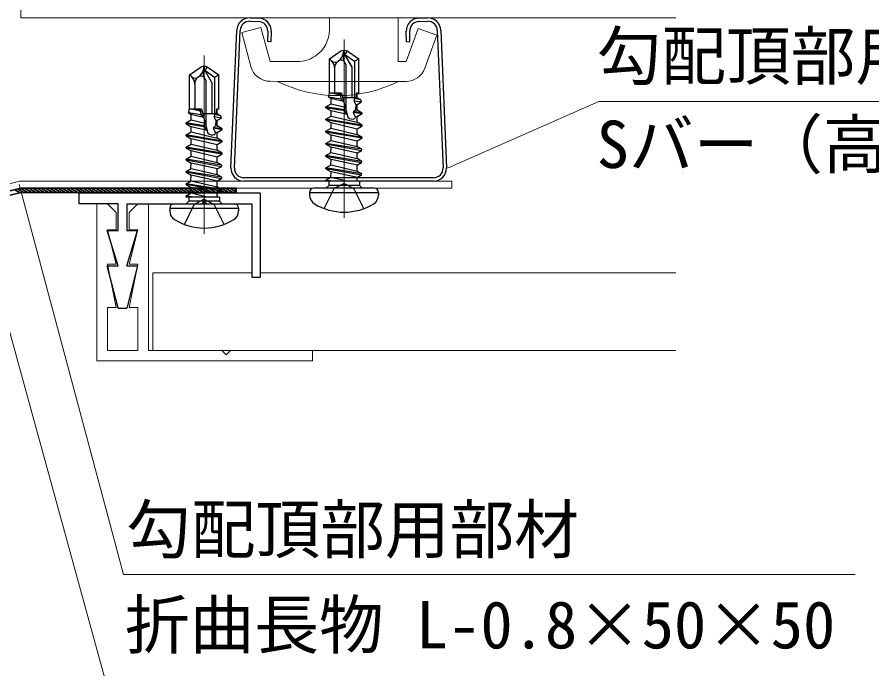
# Model space of a CAD drawing. Units: millimetres on the paper, with parts at other scales. Extents: x -195 to 195, y -135 to 132.
# Drawn here: x -113.05 to -93.22, y -10.92 to 4.2 of the extents above; entities that cross this region are included whole.
import ezdxf
from ezdxf.enums import TextEntityAlignment as Align

# ---------------------------------------------------------------- set-up
doc = ezdxf.new("R2010")
doc.units = ezdxf.units.MM
doc.linetypes.add('CHAIN1', pattern=[8, 5, -1, 1, -1])
doc.linetypes.add('LONG_DASHED1', pattern=[7, 6, -1])
for name, color, linetype, lineweight in [('3-0_中心線', 4, 'CHAIN1', 9), ('3-2_野縁受け', 3, 'Continuous', 18), ('3-3_野縁', 2, 'Continuous', 25), ('3-6_文字', 7, 'Continuous', 18), ('3-7_-', 6, 'Continuous', 35), ('3-A_クリップ', 7, 'Continuous', 18), ('3-B_補強金具・金具・その他', 3, 'Continuous', 18), ('3-C_ビス・アンカーボルト・強調図形', 2, 'Continuous', 25), ('3-D_パネル', 4, 'Continuous', 9)]:
    doc.layers.add(name, color=color, linetype=linetype, lineweight=lineweight)
doc.styles.add('ＭＳ ゴシック', font='')
doc.styles.get('ＭＳ ゴシック').set_extended_font_data('MS Gothic')

msp = doc.modelspace()

# ---------------------------------------------------------------- linework, layer by layer
at = {"layer": '3-0_中心線'}
for p, q in [((-105.464, 3.681), (-105.464, -0.459)), ((-108.71, 3.313), (-108.71, -0.828))]:
    msp.add_line(p, q, dxfattribs=at)
at = {"layer": '3-2_野縁受け'}
for p, q in [((-97.771, 4.184), (-112.968, 4.184)), ((-111.202, -0.133), (-110.952, -0.133)), ((-111.202, -3.773), (-111.202, -0.133)), ((-110.952, -0.133), (-110.752, -0.333)), ((-110.452, -0.333), (-110.252, -0.133)), ((-110.252, -0.133), (-110.002, -0.133)), ((-110.752, -1.533), (-110.952, -0.733)), ((-110.452, -1.533), (-110.252, -0.733)), ((-110.952, -1.533), (-110.752, -2.533)), ((-110.752, -1.533), (-110.952, -1.533)), ((-110.252, -1.533), (-110.452, -1.533)), ((-110.452, -2.533), (-110.252, -1.533)), ((-110.952, -2.533), (-110.952, -3.533)), ((-110.752, -2.533), (-110.952, -2.533)), ((-110.252, -2.533), (-110.452, -2.533)), ((-110.252, -3.533), (-110.252, -2.533)), ((-110.952, -3.533), (-110.252, -3.533)), ((-108.302, -3.533), (-108.202, -3.633)), ((-108.202, -3.633), (-108.102, -3.533)), ((-106.202, -3.533), (-108.102, -3.533)), ((-106.202, -3.533), (-106.202, -3.773)), ((-106.202, -3.773), (-111.202, -3.773))]:
    msp.add_line(p, q, dxfattribs=at)
for points in [[(-97.771, 11.784), (-112.968, 11.784), (-112.968, 4.184)], [(-110.002, -0.133), (-110.002, -3.533), (-108.302, -3.533)], [(-110.752, -0.333), (-110.752, -0.733), (-110.952, -0.733)], [(-110.252, -0.733), (-110.452, -0.733), (-110.452, -0.333)]]:
    msp.add_lwpolyline(points, dxfattribs=at)
at = {"layer": '3-3_野縁'}
for p, q in [((-107.648, 4.184), (-107.448, 4.178)), ((-103.732, 4.178), (-103.532, 4.184)), ((-107.65, 4.104), (-107.45, 4.098)), ((-103.73, 4.098), (-103.53, 4.104)), ((-108.09, 0.702), (-107.956, 3.892)), ((-108.01, 0.699), (-107.876, 3.888)), ((-107.236, 3.873), (-107.243, 3.633)), ((-107.156, 3.871), (-107.163, 3.631)), ((-104.018, 3.631), (-104.024, 3.871)), ((-103.304, 3.888), (-103.17, 0.699)), ((-103.224, 3.892), (-103.09, 0.702)), ((-107.163, 3.631), (-107.243, 3.633)), ((-103.39, 0.475), (-107.79, 0.475)), ((-103.39, 0.395), (-107.79, 0.395)), ((-111.61, -0.133), (-111.61, 0.127)), ((-110.71, -0.133), (-111.61, -0.133)), ((-110.71, -0.753), (-110.71, -0.133)), ((-110.51, -0.133), (-108.77, -0.133)), ((-110.51, -0.133), (-110.51, -0.753)), ((-108.71, -0.073), (-108.77, -0.133)), ((-108.71, -0.073), (-108.65, -0.133)), ((-108.65, -0.133), (-107.61, -0.133)), ((-110.71, -1.573), (-110.96, -0.753)), ((-110.96, -0.753), (-110.71, -0.753)), ((-110.51, -1.573), (-110.26, -0.753)), ((-110.51, -0.753), (-110.26, -0.753)), ((-110.71, -2.553), (-110.96, -1.573)), ((-110.96, -1.573), (-110.71, -1.573)), ((-110.26, -1.573), (-110.51, -2.553)), ((-110.51, -1.573), (-110.26, -1.573)), ((-110.71, -2.553), (-110.51, -2.553))]:
    msp.add_line(p, q, dxfattribs=at)
for points in [[(-104.018, 3.631), (-103.938, 3.633), (-103.944, 3.873)], [(-111.61, 0.127), (-107.41, 0.127), (-107.41, -1.833)], [(-107.61, -0.133), (-107.61, -1.833), (-107.41, -1.833)]]:
    msp.add_lwpolyline(points, dxfattribs=at)
for centre, radius, start, end in [((-107.656, 3.884), 0.3, 88.4922, 178.4922), ((-107.456, 3.879), 0.3, 358.4922, 88.4922), ((-103.724, 3.878), 0.3, 91.5078, 181.5078), ((-103.524, 3.884), 0.3, 1.5078, 91.5078), ((-107.656, 3.884), 0.22, 88.4922, 178.4922), ((-107.456, 3.879), 0.22, 358.4922, 88.4922), ((-103.724, 3.878), 0.22, 91.5078, 181.5078), ((-103.524, 3.884), 0.22, 1.5078, 91.5078), ((-107.79, 0.695), 0.3, 178.4922, 270), ((-107.79, 0.695), 0.22, 178.4922, 270), ((-103.39, 0.695), 0.3, 270, 1.5078), ((-103.39, 0.695), 0.22, 270, 1.5078)]:
    msp.add_arc(centre, radius, start, end, dxfattribs=at)
at = {"layer": '3-6_文字'}
for p, q in [((-99.554, 2.242), (-103.067, 0.699)), ((-99.554, 2.242), (-83.876, 2.242)), ((-110.583, -8.728), (-113.006, 0.316)), ((-109.861, -15.339), (-114.053, -0.097)), ((-110.583, -8.728), (-93.612, -8.728))]:
    msp.add_line(p, q, dxfattribs=at)
at = {"layer": '3-7_-'}
for p, q in [((-117.843, -0.982), (-112.968, 0.235)), ((-113.111, 0.199), (-112.993, 0.129)), ((-113.042, 0.216), (-112.906, 0.135)), ((-112.974, 0.234), (-112.809, 0.135)), ((-112.968, 0.235), (-107.968, 0.235)), ((-112.879, 0.235), (-112.712, 0.135)), ((-112.782, 0.235), (-112.615, 0.135)), ((-112.684, 0.235), (-112.518, 0.135)), ((-112.587, 0.235), (-112.421, 0.135)), ((-112.49, 0.235), (-112.324, 0.135)), ((-112.393, 0.235), (-112.226, 0.135)), ((-112.296, 0.235), (-112.129, 0.135)), ((-112.199, 0.235), (-112.032, 0.135)), ((-112.102, 0.235), (-111.935, 0.135)), ((-112.004, 0.235), (-111.838, 0.135)), ((-111.907, 0.235), (-111.741, 0.135)), ((-111.81, 0.235), (-111.644, 0.135)), ((-111.713, 0.235), (-111.546, 0.135)), ((-111.616, 0.235), (-111.449, 0.135)), ((-111.519, 0.235), (-111.352, 0.135)), ((-111.422, 0.235), (-111.255, 0.135)), ((-111.324, 0.235), (-111.158, 0.135)), ((-111.227, 0.235), (-111.061, 0.135)), ((-111.13, 0.235), (-110.964, 0.135)), ((-111.033, 0.235), (-110.866, 0.135)), ((-110.936, 0.235), (-110.769, 0.135)), ((-110.839, 0.235), (-110.672, 0.135)), ((-110.742, 0.235), (-110.575, 0.135)), ((-110.644, 0.235), (-110.478, 0.135)), ((-110.547, 0.235), (-110.381, 0.135)), ((-110.45, 0.235), (-110.284, 0.135)), ((-110.353, 0.235), (-110.186, 0.135)), ((-110.256, 0.235), (-110.089, 0.135)), ((-110.159, 0.235), (-109.992, 0.135)), ((-110.062, 0.235), (-109.895, 0.135)), ((-109.964, 0.235), (-109.798, 0.135)), ((-109.867, 0.235), (-109.701, 0.135)), ((-109.77, 0.235), (-109.604, 0.135)), ((-109.673, 0.235), (-109.506, 0.135)), ((-109.576, 0.235), (-109.409, 0.135)), ((-109.479, 0.235), (-109.312, 0.135)), ((-109.382, 0.235), (-109.215, 0.135)), ((-109.284, 0.235), (-109.118, 0.135)), ((-109.187, 0.235), (-109.021, 0.135)), ((-109.09, 0.235), (-108.924, 0.135)), ((-108.993, 0.235), (-108.827, 0.135)), ((-108.896, 0.235), (-108.729, 0.135)), ((-108.799, 0.235), (-108.632, 0.135)), ((-108.702, 0.235), (-108.535, 0.135)), ((-108.605, 0.235), (-108.438, 0.135)), ((-108.507, 0.235), (-108.341, 0.135)), ((-108.41, 0.235), (-108.244, 0.135)), ((-108.313, 0.235), (-108.147, 0.135)), ((-108.216, 0.235), (-108.049, 0.135)), ((-108.119, 0.235), (-107.968, 0.144)), ((-108.022, 0.235), (-107.968, 0.203)), ((-107.968, 0.135), (-107.968, 0.235)), ((-112.968, 0.135), (-117.819, -1.077)), ((-107.968, 0.135), (-112.968, 0.135))]:
    msp.add_line(p, q, dxfattribs=at)
at = {"layer": '3-A_クリップ'}
for p, q in [((-105.808, 3.91), (-105.808, 4.184)), ((-104.208, 3.17), (-104.208, 4.184)), ((-107.395, 3.961), (-107.839, 3.842)), ((-107.628, 3.052), (-107.839, 3.842)), ((-107.183, 3.171), (-107.395, 3.961)), ((-103.748, 3.939), (-103.316, 3.782)), ((-103.596, 3.013), (-103.316, 3.782)), ((-106.517, 3.171), (-107.183, 3.171)), ((-104.028, 3.17), (-104.208, 3.17)), ((-104.011, 2.71), (-107.183, 2.711)), ((-107.007, 2.71), (-104.028, 2.71))]:
    msp.add_line(p, q, dxfattribs=at)
msp.add_lwpolyline([(-104.028, 3.17), (-103.748, 3.939), (-103.316, 3.782)], dxfattribs=at)
for centre, radius, start, end in [((-106.548, 3.91), 0.74, 304.5831, 0.0028), ((-106.548, 3.91), 0.74, 270.0028, 304.0842), ((-107.183, 3.171), 0.46, 195, 269.9961), ((-104.028, 3.17), 0.46, 269.9961, 340), ((-105.607, 5.51), 3.131, 243.4349, 296.5651), ((-105.607, 5.51), 3.131, 243.4349, 296.5651)]:
    msp.add_arc(centre, radius, start, end, dxfattribs=at)
at = {"layer": '3-B_補強金具・金具・その他'}
for p, q in [((-112.988, 0.395), (-122.709, -2.033)), ((-112.968, 0.235), (-122.67, -2.188)), ((-102.968, 0.395), (-112.988, 0.395)), ((-102.968, 0.235), (-112.968, 0.235)), ((-102.968, 0.395), (-102.968, 0.235))]:
    msp.add_line(p, q, dxfattribs=at)
at = {"layer": '3-C_ビス・アンカーボルト・強調図形'}
for p, q in [((-105.806, 3.231), (-105.538, 3.419)), ((-105.538, 3.419), (-105.466, 3.435)), ((-105.485, 3.347), (-105.466, 3.435)), ((-105.466, 3.435), (-105.393, 3.419)), ((-105.393, 3.419), (-105.126, 3.231)), ((-105.756, 3.185), (-105.806, 3.231)), ((-105.806, 2.435), (-105.806, 3.231)), ((-105.607, 3.175), (-105.593, 3.185)), ((-105.286, 3.054), (-105.448, 3.335)), ((-105.226, 3.179), (-105.126, 3.231)), ((-105.126, 2.435), (-105.126, 3.231)), ((-108.731, 2.979), (-108.712, 3.067)), ((-108.694, 2.967), (-108.712, 3.067)), ((-108.712, 3.067), (-108.64, 3.051)), ((-108.64, 3.051), (-108.694, 2.967)), ((-108.64, 3.051), (-108.372, 2.863)), ((-105.686, 3.024), (-105.686, 2.435)), ((-105.455, 3.154), (-105.426, 3.102)), ((-105.426, 3.102), (-105.426, 2.049)), ((-105.286, 3.054), (-105.286, 2.335)), ((-109.052, 2.067), (-109.052, 2.863)), ((-109.002, 2.817), (-109.052, 2.863)), ((-108.853, 2.807), (-108.84, 2.817)), ((-108.702, 2.786), (-108.672, 2.734)), ((-108.532, 2.686), (-108.694, 2.967)), ((-108.694, 2.967), (-108.472, 2.811)), ((-108.472, 2.811), (-108.372, 2.863)), ((-108.472, 2.811), (-108.472, 1.967)), ((-108.372, 2.067), (-108.372, 2.863)), ((-108.932, 2.656), (-108.932, 2.067)), ((-108.672, 2.734), (-108.672, 1.681)), ((-108.532, 2.686), (-108.532, 1.967)), ((-105.831, 2.347), (-105.806, 2.435)), ((-105.53, 2.435), (-105.806, 2.435)), ((-105.559, 2.389), (-105.753, 2.435)), ((-105.626, 2.435), (-105.523, 2.411)), ((-105.559, 2.389), (-105.523, 2.411)), ((-105.559, 2.389), (-105.535, 2.3)), ((-105.53, 2.435), (-105.379, 1.876)), ((-105.182, 2.435), (-105.188, 2.332)), ((-105.126, 2.435), (-105.182, 2.435)), ((-105.166, 2.327), (-105.166, 2.435)), ((-105.886, 2.116), (-105.766, 2.186)), ((-105.831, 2.347), (-105.766, 2.309)), ((-105.535, 2.3), (-105.831, 2.347)), ((-105.477, 2.241), (-105.766, 2.309)), ((-105.766, 2.186), (-105.766, 2.309)), ((-105.766, 2.186), (-105.442, 2.11)), ((-105.477, 2.241), (-105.535, 2.3)), ((-105.503, 2.335), (-105.188, 2.335)), ((-105.229, 2.312), (-105.232, 2.252)), ((-105.197, 2.175), (-105.232, 2.252)), ((-105.066, 2.225), (-105.232, 2.252)), ((-105.229, 2.312), (-105.188, 2.332)), ((-105.081, 2.278), (-105.229, 2.312)), ((-105.188, 2.332), (-105.166, 2.327)), ((-105.081, 2.278), (-105.166, 2.327)), ((-105.066, 2.225), (-105.166, 2.168)), ((-105.066, 2.225), (-105.081, 2.278)), ((-109.077, 1.979), (-109.052, 2.067)), ((-108.776, 2.067), (-109.052, 2.067)), ((-108.805, 2.021), (-108.999, 2.067)), ((-108.873, 2.067), (-108.769, 2.043)), ((-108.805, 2.021), (-108.769, 2.043)), ((-108.805, 2.021), (-108.781, 1.932)), ((-108.776, 2.067), (-108.625, 1.508)), ((-108.429, 2.067), (-108.434, 1.964)), ((-108.372, 2.067), (-108.429, 2.067)), ((-108.412, 1.959), (-108.412, 2.067)), ((-105.886, 2.096), (-105.886, 2.116)), ((-105.466, 2.046), (-105.886, 2.116)), ((-105.886, 2.096), (-105.766, 2.027)), ((-105.46, 2.025), (-105.886, 2.096)), ((-105.396, 1.94), (-105.766, 2.027)), ((-105.766, 1.904), (-105.766, 2.027)), ((-105.466, 2.046), (-105.442, 2.11)), ((-105.466, 2.046), (-105.46, 2.025)), ((-105.396, 1.94), (-105.46, 2.025)), ((-105.246, 2.009), (-105.247, 1.989)), ((-105.212, 1.897), (-105.247, 1.989)), ((-105.046, 1.955), (-105.247, 1.989)), ((-105.246, 2.009), (-105.203, 2.053)), ((-105.046, 1.975), (-105.246, 2.009)), ((-105.197, 2.175), (-105.203, 2.053)), ((-105.203, 2.053), (-105.166, 2.045)), ((-105.166, 2.168), (-105.197, 2.175)), ((-105.166, 2.045), (-105.166, 2.168)), ((-105.046, 1.975), (-105.166, 2.045)), ((-108.781, 1.932), (-109.077, 1.979)), ((-109.077, 1.979), (-109.012, 1.941)), ((-109.012, 1.818), (-109.012, 1.941)), ((-108.724, 1.873), (-109.012, 1.941)), ((-109.012, 1.818), (-108.688, 1.741)), ((-108.724, 1.873), (-108.781, 1.932)), ((-108.749, 1.967), (-108.434, 1.967)), ((-108.475, 1.944), (-108.479, 1.884)), ((-108.312, 1.857), (-108.479, 1.884)), ((-108.443, 1.807), (-108.479, 1.884)), ((-108.475, 1.944), (-108.434, 1.964)), ((-108.327, 1.91), (-108.475, 1.944)), ((-108.443, 1.807), (-108.45, 1.685)), ((-108.412, 1.8), (-108.443, 1.807)), ((-108.434, 1.964), (-108.412, 1.959)), ((-108.327, 1.91), (-108.412, 1.959)), ((-108.312, 1.857), (-108.412, 1.8)), ((-108.412, 1.677), (-108.412, 1.8)), ((-108.312, 1.857), (-108.327, 1.91)), ((-105.886, 1.834), (-105.766, 1.904)), ((-105.886, 1.814), (-105.886, 1.834)), ((-105.046, 1.693), (-105.886, 1.834)), ((-105.886, 1.814), (-105.766, 1.745)), ((-105.046, 1.673), (-105.886, 1.814)), ((-105.766, 1.904), (-105.166, 1.763)), ((-105.212, 1.897), (-105.215, 1.848)), ((-105.166, 1.886), (-105.212, 1.897)), ((-105.046, 1.955), (-105.166, 1.886)), ((-105.166, 1.763), (-105.166, 1.886)), ((-105.046, 1.955), (-105.046, 1.975)), ((-109.132, 1.728), (-109.132, 1.748)), ((-108.707, 1.657), (-109.132, 1.728)), ((-109.132, 1.728), (-109.012, 1.659)), ((-109.012, 1.536), (-109.012, 1.659)), ((-108.643, 1.572), (-109.012, 1.659)), ((-108.712, 1.678), (-108.688, 1.741)), ((-108.712, 1.678), (-108.707, 1.657)), ((-108.643, 1.572), (-108.707, 1.657)), ((-108.492, 1.641), (-108.493, 1.621)), ((-108.292, 1.587), (-108.493, 1.621)), ((-108.458, 1.529), (-108.493, 1.621)), ((-108.492, 1.641), (-108.45, 1.685)), ((-108.292, 1.607), (-108.492, 1.641)), ((-108.45, 1.685), (-108.412, 1.677)), ((-108.292, 1.607), (-108.412, 1.677)), ((-108.292, 1.587), (-108.412, 1.518)), ((-108.292, 1.587), (-108.292, 1.607)), ((-105.886, 1.552), (-105.766, 1.622)), ((-105.166, 1.604), (-105.766, 1.745)), ((-105.766, 1.622), (-105.766, 1.745)), ((-105.766, 1.622), (-105.166, 1.481)), ((-105.046, 1.693), (-105.166, 1.763)), ((-105.046, 1.673), (-105.166, 1.604)), ((-105.166, 1.481), (-105.166, 1.604)), ((-105.046, 1.673), (-105.046, 1.693)), ((-109.132, 1.446), (-109.132, 1.466)), ((-108.292, 1.305), (-109.132, 1.446)), ((-109.132, 1.446), (-109.012, 1.377)), ((-109.012, 1.536), (-108.412, 1.395)), ((-108.458, 1.529), (-108.461, 1.48)), ((-108.412, 1.518), (-108.458, 1.529)), ((-108.412, 1.395), (-108.412, 1.518)), ((-108.292, 1.325), (-108.412, 1.395)), ((-105.886, 1.532), (-105.886, 1.552)), ((-105.046, 1.411), (-105.886, 1.552)), ((-105.886, 1.532), (-105.766, 1.463)), ((-105.046, 1.391), (-105.886, 1.532)), ((-105.766, 1.34), (-105.766, 1.463)), ((-105.166, 1.322), (-105.766, 1.463)), ((-105.046, 1.411), (-105.166, 1.481)), ((-105.046, 1.391), (-105.166, 1.322)), ((-105.046, 1.391), (-105.046, 1.411)), ((-109.012, 1.254), (-109.012, 1.377)), ((-108.412, 1.236), (-109.012, 1.377)), ((-109.012, 1.254), (-108.412, 1.113)), ((-108.292, 1.305), (-108.412, 1.236)), ((-108.412, 1.113), (-108.412, 1.236)), ((-108.292, 1.305), (-108.292, 1.325)), ((-105.886, 1.27), (-105.766, 1.34)), ((-105.886, 1.25), (-105.886, 1.27)), ((-105.055, 1.135), (-105.886, 1.27)), ((-105.886, 1.25), (-105.766, 1.181)), ((-105.064, 1.099), (-105.886, 1.25)), ((-105.766, 1.34), (-105.166, 1.199)), ((-105.166, 1.199), (-105.166, 1.322)), ((-105.055, 1.135), (-105.166, 1.199)), ((-109.132, 1.164), (-109.132, 1.184)), ((-108.292, 1.023), (-109.132, 1.164)), ((-109.132, 1.164), (-109.012, 1.095)), ((-108.412, 0.954), (-109.012, 1.095)), ((-109.012, 0.972), (-109.012, 1.095)), ((-108.292, 1.043), (-108.412, 1.113)), ((-108.292, 1.023), (-108.412, 0.954)), ((-108.292, 1.023), (-108.292, 1.043)), ((-105.886, 0.988), (-105.766, 1.058)), ((-105.774, 1.053), (-105.766, 1.177)), ((-105.766, 1.177), (-105.766, 1.181)), ((-105.156, 1.045), (-105.766, 1.181)), ((-105.766, 1.058), (-105.166, 0.917)), ((-105.166, 0.917), (-105.166, 1.045)), ((-105.064, 1.099), (-105.156, 1.045)), ((-105.064, 1.099), (-105.055, 1.135)), ((-109.132, 0.882), (-109.132, 0.902)), ((-108.31, 0.731), (-109.132, 0.882)), ((-109.132, 0.882), (-109.012, 0.813)), ((-109.012, 0.972), (-108.412, 0.831)), ((-108.403, 0.677), (-109.012, 0.813)), ((-108.412, 0.831), (-108.412, 0.954)), ((-108.302, 0.767), (-108.412, 0.831)), ((-105.886, 0.968), (-105.886, 0.988)), ((-105.055, 0.853), (-105.886, 0.988)), ((-105.886, 0.968), (-105.766, 0.899)), ((-105.064, 0.817), (-105.886, 0.968)), ((-105.774, 0.771), (-105.766, 0.895)), ((-105.766, 0.895), (-105.766, 0.899)), ((-105.156, 0.763), (-105.766, 0.899)), ((-105.055, 0.853), (-105.166, 0.917)), ((-105.064, 0.817), (-105.156, 0.763)), ((-105.064, 0.817), (-105.055, 0.853)), ((-109.132, 0.6), (-109.132, 0.62)), ((-108.31, 0.449), (-109.132, 0.6)), ((-109.132, 0.6), (-109.012, 0.531)), ((-109.012, 0.69), (-108.412, 0.549)), ((-108.412, 0.549), (-108.412, 0.677)), ((-108.31, 0.731), (-108.403, 0.677)), ((-108.31, 0.731), (-108.302, 0.767)), ((-105.886, 0.702), (-105.766, 0.771)), ((-105.886, 0.682), (-105.886, 0.702)), ((-105.055, 0.567), (-105.886, 0.702)), ((-105.886, 0.682), (-105.766, 0.613)), ((-105.064, 0.531), (-105.886, 0.682)), ((-105.774, 0.484), (-105.766, 0.609)), ((-105.766, 0.771), (-105.166, 0.63)), ((-105.766, 0.609), (-105.766, 0.613)), ((-105.156, 0.477), (-105.766, 0.613)), ((-105.166, 0.63), (-105.166, 0.763)), ((-105.055, 0.567), (-105.166, 0.63)), ((-108.403, 0.395), (-109.012, 0.531)), ((-109.012, 0.403), (-108.412, 0.262)), ((-108.302, 0.485), (-108.412, 0.549)), ((-108.31, 0.449), (-108.403, 0.395)), ((-108.31, 0.449), (-108.302, 0.485)), ((-105.73, 0.395), (-105.886, 0.42)), ((-105.766, 0.489), (-105.363, 0.395)), ((-105.166, 0.395), (-105.166, 0.477)), ((-105.064, 0.531), (-105.156, 0.477)), ((-105.064, 0.531), (-105.055, 0.567)), ((-109.132, 0.314), (-109.132, 0.334)), ((-108.31, 0.163), (-109.132, 0.314)), ((-109.132, 0.314), (-109.012, 0.245)), ((-108.403, 0.109), (-109.012, 0.245)), ((-108.412, 0.262), (-108.412, 0.395)), ((-108.302, 0.199), (-108.412, 0.262)), ((-108.31, 0.163), (-108.302, 0.199)), ((-104.766, 0.235), (-106.166, 0.235)), ((-105.886, 0.235), (-105.822, 0.298)), ((-105.112, 0.395), (-105.876, 0.395)), ((-105.82, 0.395), (-105.822, 0.298)), ((-105.046, 0.235), (-105.109, 0.298)), ((-109.132, 0.052), (-109.012, 0.121)), ((-109.132, 0.032), (-109.132, 0.052)), ((-108.977, 0.027), (-109.132, 0.052)), ((-109.132, 0.032), (-109.123, 0.027)), ((-109.103, 0.027), (-109.132, 0.032)), ((-108.358, 0.027), (-109.123, 0.027)), ((-109.066, 0.027), (-109.068, -0.07)), ((-109.012, 0.121), (-108.61, 0.027)), ((-108.412, 0.027), (-108.412, 0.109)), ((-108.31, 0.163), (-108.403, 0.109)), ((-108.358, 0.027), (-108.355, -0.07)), ((-106.266, 0.135), (-106.266, 0.075)), ((-106.266, 0.135), (-104.666, 0.135)), ((-104.666, 0.135), (-104.666, 0.075)), ((-109.412, -0.133), (-108.012, -0.133)), ((-109.132, -0.133), (-109.068, -0.07)), ((-108.355, -0.07), (-109.068, -0.07)), ((-108.292, -0.133), (-108.355, -0.07)), ((-109.512, -0.233), (-107.912, -0.233)), ((-109.512, -0.233), (-109.512, -0.293)), ((-107.912, -0.233), (-107.912, -0.293))]:
    msp.add_line(p, q, dxfattribs=at)
at = {"layer": '3-C_ビス・アンカーボルト・強調図形', "linetype": 'LONG_DASHED1'}
for p, q in [((-105.926, -0.241), (-105.695, 0.222)), ((-105.466, 0.344), (-105.695, 0.222)), ((-105.466, 0.344), (-105.237, 0.222)), ((-105.006, -0.241), (-105.237, 0.222)), ((-109.172, -0.609), (-108.941, -0.146)), ((-108.712, -0.024), (-108.941, -0.146)), ((-108.712, -0.024), (-108.483, -0.146)), ((-108.252, -0.609), (-108.483, -0.146))]:
    msp.add_line(p, q, dxfattribs=at)
at = {"layer": '3-C_ビス・アンカーボルト・強調図形'}
for points in [[(-105.393, 3.419), (-105.448, 3.335), (-105.466, 3.435)], [(-105.448, 3.335), (-105.226, 3.179), (-105.226, 2.335)], [(-109.052, 2.863), (-108.784, 3.051), (-108.712, 3.067)], [(-108.712, 1.678), (-109.132, 1.748), (-109.012, 1.818)], [(-108.292, 1.325), (-109.132, 1.466), (-109.012, 1.536)], [(-108.292, 1.043), (-109.132, 1.184), (-109.012, 1.254)], [(-108.302, 0.767), (-109.132, 0.902), (-109.012, 0.972)], [(-109.021, 0.685), (-109.012, 0.809), (-109.012, 0.813)], [(-108.302, 0.485), (-109.132, 0.62), (-109.012, 0.69)], [(-108.302, 0.199), (-109.132, 0.334), (-109.012, 0.403)], [(-109.021, 0.403), (-109.012, 0.527), (-109.012, 0.531)], [(-105.886, 0.4), (-105.886, 0.42), (-105.766, 0.489)], [(-105.857, 0.395), (-105.886, 0.4), (-105.876, 0.395)], [(-109.021, 0.116), (-109.012, 0.241), (-109.012, 0.245)], [(-105.112, 0.395), (-105.109, 0.298), (-105.822, 0.298)]]:
    msp.add_lwpolyline(points, dxfattribs=at)
for centre, radius, start, end in [((-105.905, 3.024), 0.22, 0, 47.1543), ((-105.675, 3.272), 0.119, 227.1543, 305), ((-105.501, 3.024), 0.184, 125, 180), ((-105.748, 3.405), 0.269, 305, 347.5), ((-105.538, 3.106), 0.0958, 30, 125), ((-105.223, 3.288), 0.269, 167.5, 210), ((-108.994, 3.037), 0.269, 305, 347.5), ((-108.469, 2.92), 0.269, 167.5, 210), ((-109.152, 2.656), 0.22, 0, 47.1543), ((-108.921, 2.904), 0.119, 227.1543, 305), ((-108.748, 2.656), 0.184, 125, 180), ((-108.785, 2.738), 0.0958, 30, 125), ((-105.276, 1.985), 0.15, 226.4554, 293.9207), ((-108.522, 1.617), 0.15, 226.4554, 293.9207), ((-106.166, 0.135), 0.1, 90, 180), ((-104.766, 0.135), 0.1, 0, 90), ((-106.026, 0.075), 0.24, 180, 238.1092), ((-104.906, 0.075), 0.24, 301.8908, 0), ((-109.412, -0.233), 0.1, 90, 180), ((-108.012, -0.233), 0.1, 0, 90), ((-105.466, 0.975), 1.3, 238.1092, 301.8908), ((-109.272, -0.293), 0.24, 180, 238.1092), ((-108.152, -0.293), 0.24, 301.8908, 0), ((-108.712, 0.607), 1.3, 238.1092, 301.8908)]:
    msp.add_arc(centre, radius, start, end, dxfattribs=at)
at = {"layer": '3-D_パネル'}
for p, q in [((-109.902, -1.733), (-107.61, -1.733)), ((-107.41, -1.733), (-97.771, -1.733))]:
    msp.add_line(p, q, dxfattribs=at)
msp.add_lwpolyline([(-109.902, -1.733), (-109.902, -3.533), (-97.771, -3.533)], dxfattribs=at)

# ---------------------------------------------------------------- texts
at = {"layer": '3-6_文字', "style": 'ＭＳ ゴシック'}
for s, p in [('勾配頂部用部材（野縁）', (-99.607, 2.421)), ('Sバー（高耐食）', (-99.607, 0.369)), ('勾配頂部用部材', (-110.521, -8.564)), ('折曲長物 L-0.8×50×50', (-110.55, -10.776))]:
    msp.add_text(s, height=1.1, dxfattribs=at).set_placement(p, align=Align.BOTTOM_LEFT)

doc.saveas('drawing.dxf')
